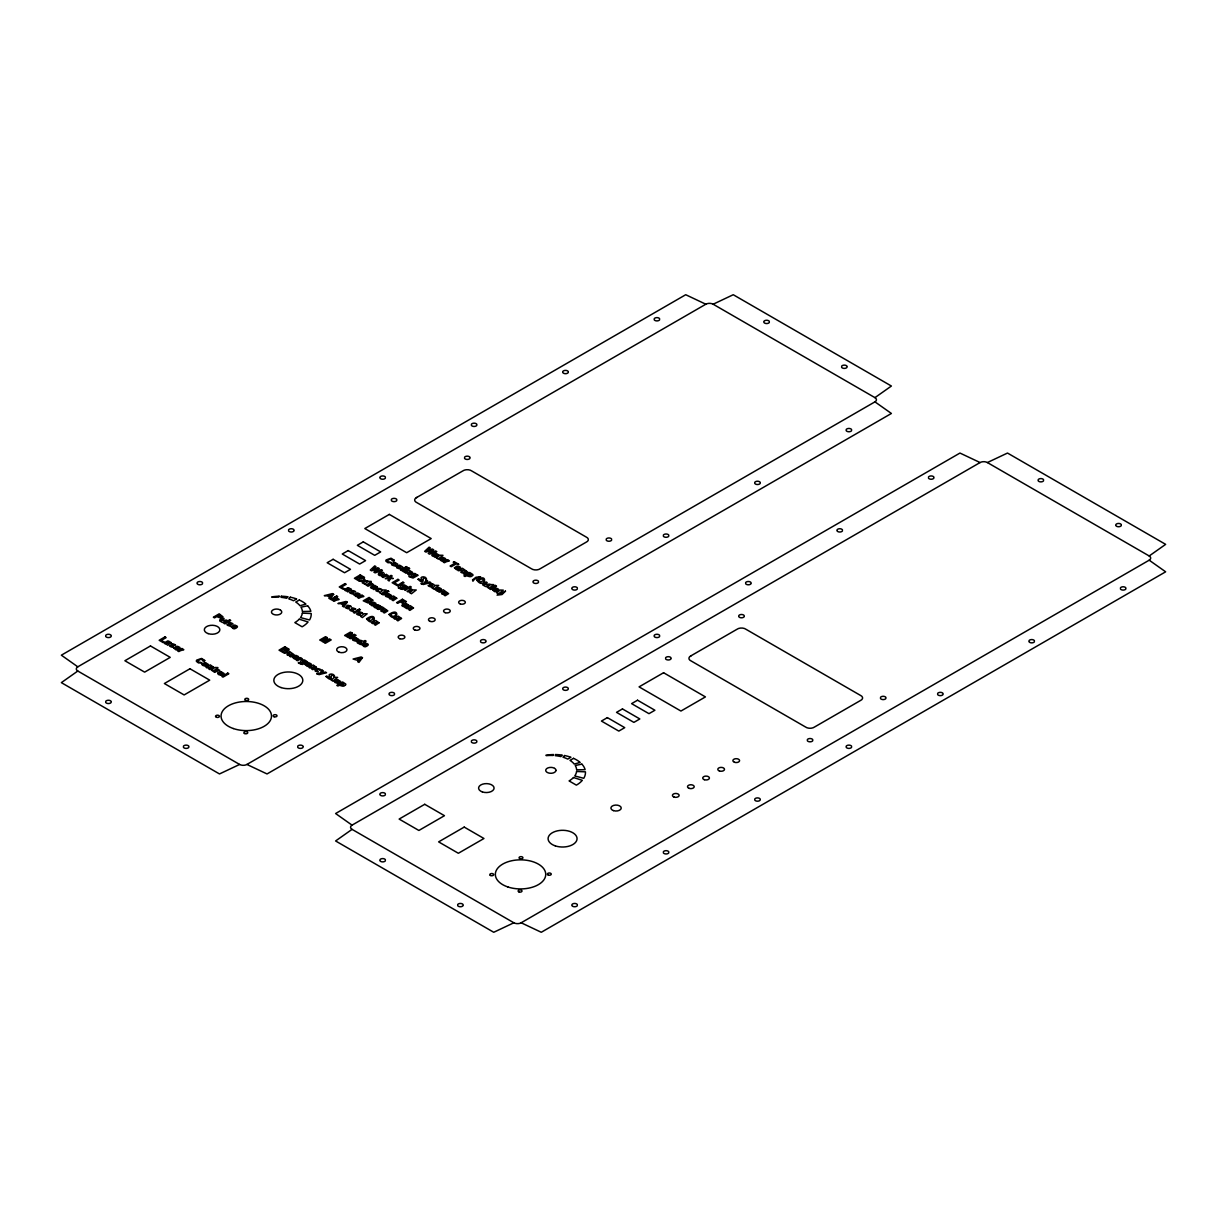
<?xml version="1.0" encoding="UTF-8"?>
<svg xmlns="http://www.w3.org/2000/svg" width="1227" height="1227" viewBox="0 0 1227 1227"><rect width="100%" height="100%" fill="white"/><g stroke="black" fill="none" stroke-linecap="round" stroke-linejoin="round"><path stroke-width="1.5" d="M395.953 614.574C393.944 618.883 387.165 613.96 393.606 613.224A2.04 1.181 0 0 1 394.895 613.439L395.6 613.837M77.807 671.031L61.35 682.641L219.495 773.946L239.618 764.452A5.169 2.991 0 0 0 246.918 764.452L267.041 773.946L891.4 413.468L874.943 401.858A5.169 2.991 0 0 0 874.943 397.64L891.4 386.03L733.255 294.725L713.148 304.219A5.169 2.991 0 0 0 705.832 304.219L685.724 294.725L61.35 655.187L77.807 666.813A5.169 2.991 0 0 0 77.807 671.031L239.618 764.452M352.057 829.36L335.6 840.97L493.745 932.275L513.852 922.781A5.169 2.991 0 0 0 521.168 922.781L541.276 932.275L1165.65 571.813L1149.193 560.187A5.169 2.991 0 0 0 1149.193 555.969L1165.65 544.359L1007.505 453.054L987.382 462.548A5.169 2.991 0 0 0 980.082 462.548L959.959 453.054L335.6 813.532L352.057 825.142A5.169 2.991 0 0 0 352.057 829.36L513.852 922.781M77.807 666.813L705.832 304.219M416.29 497.717L462.671 470.999A5.721 3.298 0 0 1 471.812 470.999L586.077 536.966A5.721 3.298 0 0 1 586.077 542.242L540.371 568.638A5.721 3.298 0 0 1 531.23 568.638L416.95 502.671A5.721 3.298 0 0 1 416.29 497.717L416.95 497.395M246.918 764.452L874.943 401.858M352.057 825.142L980.082 462.548M690.54 656.062L736.906 629.328A5.721 3.298 0 0 1 746.047 629.328L860.326 695.31A5.721 3.298 0 0 1 860.326 700.586L814.621 726.967A5.721 3.298 0 0 1 805.479 726.967L691.2 661A5.721 3.298 0 0 1 690.54 656.062L691.2 655.724M521.168 922.781L1149.193 560.187M382.885 575.417L383.79 574.896A2.945 1.702 0 0 0 384.342 573.914C382.502 568.929 373.974 575.294 381.168 575.739M438.407 591.169L439.22 591.015L436.689 589.957L437.103 589.067L439.91 590.678L441.183 589.62A2.469 1.426 0 0 0 441.122 588.638L439.005 587.61A2.715 1.564 0 0 0 437.333 587.764L435.202 589.666L437.211 591.092A2.331 1.35 0 0 0 438.407 591.169M713.148 304.219L874.943 397.64M987.382 462.548L1149.193 555.969M659.651 319.71A2.837 1.641 0 0 1 656.92 320.907A2.837 1.641 0 0 1 654.19 319.71M654.19 318.805A2.837 1.641 0 0 1 656.92 317.624A2.837 1.641 0 0 1 659.651 318.805M568.254 372.471A2.837 1.641 0 0 1 565.509 373.683A2.837 1.641 0 0 1 562.764 372.471M562.764 371.597A2.837 1.641 0 0 1 565.509 370.401A2.837 1.641 0 0 1 568.254 371.597M476.843 425.248A2.837 1.641 0 0 1 474.113 426.459A2.837 1.641 0 0 1 471.352 425.263M471.352 424.389A2.837 1.641 0 0 1 474.082 423.177A2.837 1.641 0 0 1 476.828 424.373M385.416 478.039A2.837 1.641 0 0 1 382.671 479.236A2.837 1.641 0 0 1 379.941 478.039M379.941 477.165A2.837 1.641 0 0 1 382.671 475.953A2.837 1.641 0 0 1 385.416 477.15M294.005 530.816A2.837 1.641 0 0 1 291.274 532.012A2.837 1.641 0 0 1 288.529 530.816M288.514 529.941A2.837 1.641 0 0 1 291.259 528.73A2.837 1.641 0 0 1 294.005 529.926M202.578 583.607A2.837 1.641 0 0 1 199.832 584.788A2.837 1.641 0 0 1 197.102 583.577M197.102 582.702A2.837 1.641 0 0 1 199.863 581.506A2.837 1.641 0 0 1 202.593 582.718M111.166 636.384A2.837 1.641 0 0 1 108.436 637.58A2.837 1.641 0 0 1 105.691 636.384M105.691 635.479A2.837 1.641 0 0 1 108.436 634.282A2.837 1.641 0 0 1 111.166 635.479M280.385 610.034A5.107 2.945 0 0 1 281.704 612.074A5.061 2.914 0 0 1 281.305 613.178A5.107 2.945 0 0 1 274.096 614.589A5.107 2.945 0 0 1 272.425 610.294A5.107 2.945 0 0 1 280.001 609.804M469.987 458.269A2.837 1.641 0 0 1 467.242 459.45A2.837 1.641 0 0 1 464.512 458.269M464.512 457.364A2.837 1.641 0 0 1 467.242 456.168A2.837 1.641 0 0 1 469.987 457.364M611.659 540.064A2.837 1.641 0 0 1 608.929 541.245A2.837 1.641 0 0 1 606.199 540.064M606.199 539.159A2.837 1.641 0 0 1 608.929 537.963A2.837 1.641 0 0 1 611.659 539.159M538.53 582.288A2.837 1.641 0 0 1 535.785 583.469A2.837 1.641 0 0 1 533.055 582.288M533.07 581.383A2.837 1.641 0 0 1 535.8 580.187A2.837 1.641 0 0 1 538.53 581.383M396.796 500.447A2.837 1.641 0 0 1 394.036 501.644A2.837 1.641 0 0 1 391.306 500.432M391.306 499.558A2.837 1.641 0 0 1 394.066 498.361A2.837 1.641 0 0 1 396.796 499.558M769.36 322.348A2.837 1.641 0 0 1 766.614 323.545A2.837 1.641 0 0 1 763.884 322.348M763.884 321.443A2.837 1.641 0 0 1 766.614 320.262A2.837 1.641 0 0 1 769.36 321.443M847.059 367.195A2.837 1.641 0 0 1 844.329 368.407A2.837 1.641 0 0 1 841.584 367.195M841.584 366.321A2.837 1.641 0 0 1 844.314 365.125A2.837 1.641 0 0 1 847.059 366.321M851.63 430.554A2.837 1.641 0 0 1 848.9 431.735A2.837 1.641 0 0 1 846.155 430.554M846.155 429.649A2.837 1.641 0 0 1 848.9 428.453A2.837 1.641 0 0 1 851.63 429.649M760.219 483.331A2.837 1.641 0 0 1 757.473 484.512A2.837 1.641 0 0 1 754.743 483.331M754.743 482.426A2.837 1.641 0 0 1 757.473 481.229A2.837 1.641 0 0 1 760.219 482.426M668.792 536.107A2.837 1.641 0 0 1 666.062 537.288A2.837 1.641 0 0 1 663.332 536.107M663.332 535.202A2.837 1.641 0 0 1 666.062 534.006A2.837 1.641 0 0 1 668.792 535.202M485.969 641.644A2.837 1.641 0 0 1 483.239 642.856A2.837 1.641 0 0 1 480.493 641.644M480.493 640.77A2.837 1.641 0 0 1 483.239 639.574A2.837 1.641 0 0 1 485.969 640.77M394.557 694.436A2.837 1.641 0 0 1 391.812 695.632A2.837 1.641 0 0 1 389.082 694.436M389.082 693.531A2.837 1.641 0 0 1 391.812 692.35A2.837 1.641 0 0 1 394.557 693.531M188.866 747.197A2.837 1.641 0 0 1 186.136 748.409A2.837 1.641 0 0 1 183.39 747.197M183.39 746.323A2.837 1.641 0 0 1 186.136 745.126A2.837 1.641 0 0 1 188.866 746.323M111.166 702.35A2.837 1.641 0 0 1 108.436 703.546A2.837 1.641 0 0 1 105.691 702.35M105.691 701.445A2.837 1.641 0 0 1 108.436 700.264A2.837 1.641 0 0 1 111.166 701.445M303.13 747.212A2.837 1.641 0 0 1 300.4 748.409A2.837 1.641 0 0 1 297.67 747.212M297.67 746.307A2.837 1.641 0 0 1 300.4 745.126A2.837 1.641 0 0 1 303.13 746.307M577.38 588.883A2.837 1.641 0 0 1 574.635 590.08A2.837 1.641 0 0 1 571.905 588.868M571.905 587.978A2.837 1.641 0 0 1 574.665 586.782A2.837 1.641 0 0 1 577.396 587.994M659.666 636.368A2.837 1.641 0 0 1 656.92 637.58A2.837 1.641 0 0 1 654.175 636.368M654.175 635.494A2.837 1.641 0 0 1 656.92 634.282A2.837 1.641 0 0 1 659.666 635.494M933.9 478.055A2.837 1.641 0 0 1 931.17 479.236A2.837 1.641 0 0 1 928.44 478.055M928.44 477.15A2.837 1.641 0 0 1 931.17 475.953A2.837 1.641 0 0 1 933.9 477.15M842.489 530.816A2.837 1.641 0 0 1 839.759 532.012A2.837 1.641 0 0 1 837.013 530.816M837.013 529.941A2.837 1.641 0 0 1 839.759 528.73A2.837 1.641 0 0 1 842.489 529.941M943.042 694.436A2.837 1.641 0 0 1 940.311 695.632A2.837 1.641 0 0 1 937.581 694.436M937.581 693.531A2.837 1.641 0 0 1 940.311 692.35A2.837 1.641 0 0 1 943.042 693.531M751.077 583.577A2.837 1.641 0 0 1 748.347 584.788A2.837 1.641 0 0 1 745.602 583.592M745.587 582.718A2.837 1.641 0 0 1 748.317 581.506A2.837 1.641 0 0 1 751.077 582.702M1121.309 525.539A2.837 1.641 0 0 1 1118.579 526.736A2.837 1.641 0 0 1 1115.834 525.539M1115.834 524.665A2.837 1.641 0 0 1 1118.564 523.454A2.837 1.641 0 0 1 1121.309 524.65M385.416 860.694A2.837 1.641 0 0 1 382.671 861.875A2.837 1.641 0 0 1 379.941 860.694M379.941 859.79A2.837 1.641 0 0 1 382.671 858.593A2.837 1.641 0 0 1 385.416 859.79M463.116 905.541A2.837 1.641 0 0 1 460.386 906.738A2.837 1.641 0 0 1 457.64 905.541M457.64 904.667A2.837 1.641 0 0 1 460.386 903.455A2.837 1.641 0 0 1 463.116 904.667M1043.594 480.693A2.837 1.641 0 0 1 1040.864 481.874A2.837 1.641 0 0 1 1038.134 480.693M1038.134 479.788A2.837 1.641 0 0 1 1040.864 478.591A2.837 1.641 0 0 1 1043.594 479.788M568.254 689.145A2.837 1.641 0 0 1 565.509 690.356A2.837 1.641 0 0 1 562.764 689.16M562.764 688.27A2.837 1.641 0 0 1 565.494 687.074A2.837 1.641 0 0 1 568.239 688.27M476.828 741.936A2.837 1.641 0 0 1 474.082 743.133A2.837 1.641 0 0 1 471.352 741.921M471.352 741.047A2.837 1.641 0 0 1 474.113 739.85A2.837 1.641 0 0 1 476.843 741.062M385.416 794.713A2.837 1.641 0 0 1 382.671 795.909A2.837 1.641 0 0 1 379.941 794.713M379.941 793.808A2.837 1.641 0 0 1 382.671 792.627A2.837 1.641 0 0 1 385.416 793.808M577.38 905.557A2.837 1.641 0 0 1 574.65 906.738A2.837 1.641 0 0 1 571.92 905.557M571.92 904.652A2.837 1.641 0 0 1 574.65 903.455A2.837 1.641 0 0 1 577.38 904.652M668.792 852.78A2.837 1.641 0 0 1 666.062 853.961A2.837 1.641 0 0 1 663.332 852.78M663.332 851.875A2.837 1.641 0 0 1 666.062 850.679A2.837 1.641 0 0 1 668.792 851.875M760.219 799.989A2.837 1.641 0 0 1 757.473 801.185A2.837 1.641 0 0 1 754.743 799.989M754.743 799.099A2.837 1.641 0 0 1 757.473 797.903A2.837 1.641 0 0 1 760.219 799.099M851.63 747.212A2.837 1.641 0 0 1 848.885 748.409A2.837 1.641 0 0 1 846.155 747.197M846.155 746.323A2.837 1.641 0 0 1 848.915 745.126A2.837 1.641 0 0 1 851.645 746.338M1034.453 641.66A2.837 1.641 0 0 1 1031.723 642.856A2.837 1.641 0 0 1 1028.993 641.66M1028.993 640.755A2.837 1.641 0 0 1 1031.723 639.574A2.837 1.641 0 0 1 1034.453 640.755M1125.88 588.883A2.837 1.641 0 0 1 1123.134 590.08A2.837 1.641 0 0 1 1120.404 588.883M1120.404 587.978A2.837 1.641 0 0 1 1123.134 586.782A2.837 1.641 0 0 1 1125.88 587.978M671.031 658.776A2.837 1.641 0 0 1 668.286 659.973A2.837 1.641 0 0 1 665.555 658.761M665.555 657.887A2.837 1.641 0 0 1 668.301 656.69A2.837 1.641 0 0 1 671.046 657.902M812.78 740.617A2.837 1.641 0 0 1 810.035 741.814A2.837 1.641 0 0 1 807.305 740.617M807.305 739.712A2.837 1.641 0 0 1 810.05 738.531A2.837 1.641 0 0 1 812.78 739.712M885.909 698.393A2.837 1.641 0 0 1 883.179 699.589A2.837 1.641 0 0 1 880.449 698.393M880.449 697.488A2.837 1.641 0 0 1 883.179 696.307A2.837 1.641 0 0 1 885.909 697.488M744.222 616.598A2.837 1.641 0 0 1 741.491 617.794A2.837 1.641 0 0 1 738.761 616.598M738.761 615.693A2.837 1.641 0 0 1 741.491 614.497A2.837 1.641 0 0 1 744.222 615.693M554.635 768.363A5.107 2.945 0 0 1 555.954 770.403M554.251 768.148A5.107 2.945 0 0 0 546.675 768.623A5.107 2.945 0 0 0 548.346 772.918A5.107 2.945 0 0 0 555.54 771.492A5.061 2.914 0 0 0 555.954 770.464M395.416 613.73A2.04 1.181 0 0 1 395.784 614.482M383.1 575.294A2.945 1.702 0 0 1 381.413 575.601M211.519 670.187L213.099 671.322L217.9 667.565L214.771 667.488L211.519 670.187M331.244 679.988L332.839 681.138L337.64 677.381L334.496 677.304L331.244 679.988M360.784 616.414L362.364 617.564L367.164 613.807L364.036 613.715L360.784 616.414M364.879 584.037L366.459 585.172L371.26 581.414L368.131 581.337L364.879 584.037M379.849 592.672L381.444 593.822L386.229 590.064L383.1 589.972L379.849 592.672M409.849 592.61L411.444 593.745L416.244 589.988L413.1 589.911L409.849 592.61M432.287 588.04L433.883 589.19L438.683 585.432L435.539 585.34L432.287 588.04M436.582 557.932L438.162 559.067L442.962 555.31L439.833 555.233L436.582 557.932M487.364 587.242L488.959 588.393L493.76 584.635L490.616 584.558L487.364 587.242M496.889 592.748L498.484 593.899L503.285 590.141L500.141 590.049L496.889 592.748M221.044 620.479L226.842 620.11L222.608 622.564L219.71 620.939L219.817 619.773L222.992 617.887L224.112 618.531L221.136 620.325M484.128 584.512L489.926 584.144L485.693 586.598L482.794 584.972L482.901 583.807L486.076 581.92L487.196 582.58L484.128 584.512M174.127 645.003C179.556 646.031 167.179 640.985 172.378 646.307C169.341 644.758 167.731 646.015 172.47 647.319A1.733 0.997 0 0 0 173.528 647.028L172.532 644.451L174.127 645.003M231.535 623.791C236.949 624.834 224.572 619.788 229.771 625.095C226.734 623.515 225.155 624.834 229.863 626.123A1.733 0.997 0 0 0 230.921 625.831L229.924 623.239L231.535 623.791M349.879 606.521C355.293 607.549 342.916 602.503 348.115 607.825C345.078 606.261 343.468 607.534 348.207 608.837A1.733 0.997 0 0 0 349.266 608.546L348.269 605.969L349.879 606.521M354.22 591.69C359.634 592.718 347.256 587.672 352.456 592.994C349.404 591.429 347.824 592.718 352.548 594.006A1.733 0.997 0 0 0 353.606 593.715L352.609 591.138L354.22 591.69M354.419 609.129C359.833 610.172 347.456 605.126 352.655 610.448C349.603 608.853 348.023 610.187 352.747 611.46A1.733 0.997 0 0 0 353.805 611.169L352.809 608.592L354.419 609.129M361.213 613.071C366.643 614.098 354.25 609.052 359.465 614.374C356.413 612.794 354.833 614.098 359.557 615.387A1.733 0.997 0 0 0 360.6 615.095L359.618 612.518L361.213 613.071M432.732 584.696C438.146 585.724 425.769 580.678 430.968 586C427.916 584.42 426.352 585.724 431.06 587.012A1.733 0.997 0 0 0 432.119 586.721L431.122 584.144L432.732 584.696M290.078 652.626L286.934 654.727L288.054 655.371L292.363 653.838L289.48 656.184L290.6 656.844L294.066 654.697L288.606 650.801L284.373 653.239L290.078 652.626M383.821 608.791L380.692 610.893L381.812 611.537L386.122 610.003L383.238 612.365L384.358 613.009L387.824 610.862L382.364 606.966L378.131 609.405L383.821 608.791M444.649 591.583L441.505 593.669L442.625 594.313L446.935 592.794L444.051 595.141L445.171 595.785L448.637 593.653L443.177 589.758L438.944 592.196L444.649 591.583M463.898 570.11L460.769 572.196L461.889 572.84L466.183 571.322L463.315 573.669L464.435 574.313L467.901 572.181L462.441 568.285L458.208 570.724L463.898 570.11M369.005 601.414L367.671 602.104L365.416 600.939L366.98 600.034L369.005 601.414M411.751 589.374L408.192 591.966L407.073 591.322C413.284 589.666 407.778 587.104 405.462 590.386L404.343 589.742L410.186 586.368L411.306 587.012L409.158 588.254L411.751 589.374M173.897 648.055L175.906 649.835A2.331 1.35 0 0 0 177.087 649.911L177.9 649.758L175.369 648.7L175.798 647.795L178.605 649.42L179.878 648.362A2.469 1.426 0 0 0 179.817 647.381L177.685 646.353A2.715 1.564 0 0 0 176.013 646.506L173.897 648.055M231.29 626.844L233.299 628.638A2.331 1.35 0 0 0 234.495 628.699L235.308 628.546L232.777 627.488L233.191 626.598L235.998 628.209L237.271 627.15A2.469 1.426 0 0 0 237.21 626.169L235.093 625.157A2.715 1.564 0 0 0 233.406 625.31L231.29 626.844M292.44 657.181L294.434 658.96A2.331 1.35 0 0 0 295.63 659.022L296.443 658.868L293.913 657.81L294.327 656.92L297.133 658.546L298.406 657.473A2.469 1.426 0 0 0 298.345 656.491L296.228 655.479A2.715 1.564 0 0 0 294.557 655.632L292.44 657.181M305.14 664.513L307.149 666.292A2.331 1.35 0 0 0 308.33 666.353L309.143 666.2L306.612 665.141L307.026 664.252L309.833 665.878L311.106 664.804A2.469 1.426 0 0 0 311.045 663.822L308.928 662.81A2.715 1.564 0 0 0 307.256 662.963L305.14 664.513M353.974 594.742L355.983 596.521A2.331 1.35 0 0 0 357.164 596.598L357.993 596.445L355.447 595.386L355.876 594.481L358.683 596.107L359.956 595.049A2.469 1.426 0 0 0 359.894 594.067L357.763 593.04A2.715 1.564 0 0 0 356.091 593.193L353.974 594.742M362.103 644.835L364.112 646.629A2.331 1.35 0 0 0 365.293 646.69L366.121 646.537L363.575 645.479L364.005 644.589L366.812 646.2L368.085 645.141A2.469 1.426 0 0 0 368.023 644.16L365.891 643.147A2.715 1.564 0 0 0 364.22 643.301L362.103 644.835M369.848 603.914L371.858 605.693A2.331 1.35 0 0 0 373.039 605.755L373.867 605.601L371.336 604.543L371.75 603.653L374.557 605.279L375.83 604.205A2.469 1.426 0 0 0 375.769 603.224L373.652 602.212A2.715 1.564 0 0 0 371.965 602.365L369.848 603.914M439.496 559.205L441.505 560.984A2.331 1.35 0 0 0 442.686 561.046L443.514 560.892L440.968 559.834L441.398 558.945L444.205 560.57L445.478 559.512A2.469 1.426 0 0 0 445.416 558.515L443.284 557.503A2.715 1.564 0 0 0 441.613 557.656L439.496 559.205M454.465 567.84L456.475 569.635A2.331 1.35 0 0 0 457.656 569.696L458.469 569.543L455.938 568.484L456.367 567.595L459.174 569.205L460.447 568.147A2.469 1.426 0 0 0 460.386 567.165L458.254 566.138A2.715 1.564 0 0 0 456.582 566.291L454.465 567.84M492.548 589.834L494.558 591.613A2.331 1.35 0 0 0 495.739 591.675L496.567 591.537L494.036 590.478L494.45 589.573L497.257 591.199L498.53 590.141A2.469 1.426 0 0 0 498.469 589.159L496.352 588.132A2.715 1.564 0 0 0 494.665 588.285L492.548 589.834M326.137 676.552C334.986 685.034 328.192 669.988 334.081 676.69A2.316 1.334 0 0 0 334.45 675.847C333.943 673.178 326.949 673.47 329.634 676.414C331.474 680.525 326.167 674.252 326.137 676.552M418.1 579.359C426.95 587.84 420.155 572.794 426.06 579.497A2.316 1.334 0 0 0 426.429 578.653C425.907 575.984 418.913 576.276 421.597 579.221C423.576 583.316 418.054 577.058 418.1 579.359M305.922 661.138L307.548 661.736L302.502 664.497L298.529 663.163A1.748 1.012 0 0 1 298.498 662.473L301.182 663.792L302.302 663.147A2.04 1.181 0 0 1 300.922 662.795C298.606 660.433 305.094 658.531 305.922 661.138M405.861 586.061L407.471 586.659L402.425 589.42L398.453 588.086A1.748 1.012 0 0 1 398.438 587.411L401.122 588.715L402.241 588.086A2.04 1.181 0 0 1 400.861 587.718C398.53 585.356 405.033 583.454 405.861 586.061M416.49 574.681L418.116 575.279L413.07 578.04L409.097 576.705A1.748 1.012 0 0 1 409.066 576.015L411.751 577.334L412.87 576.69A2.04 1.181 0 0 1 411.49 576.337C409.174 573.975 415.662 572.073 416.49 574.681M204.725 660.433L204.249 661.399L202.792 660.893L201.841 659.344A1.871 1.074 0 0 0 200.584 659.328L198.038 660.801A1.84 1.058 0 0 0 198.038 661.522L198.498 661.92A1.672 0.966 0 0 0 199.94 662.212L201.811 662.825L198.467 662.948L196.427 661.384A3.65 2.101 0 0 1 196.765 660.08L201.581 658.424L204.725 660.433M394.204 560.233L393.714 561.199L392.272 560.678L391.321 559.129A1.871 1.074 0 0 0 390.048 559.113L387.502 560.586A1.84 1.058 0 0 0 387.517 561.322L387.977 561.721A1.672 0.966 0 0 0 389.404 561.997L391.29 562.626L387.947 562.733L385.907 561.168A3.65 2.101 0 0 1 386.244 559.88L391.06 558.208L394.204 560.233M302.333 613.132L302.302 613.316A25.859 14.923 0 0 1 300.523 617.61L309.541 619.972A31.028 17.914 0 0 0 311.213 613.515L302.333 613.132M576.567 771.461L576.552 771.66A25.859 14.923 0 0 1 574.757 775.955L583.776 778.301A31.028 17.914 0 0 0 585.448 771.844L576.567 771.461M279.112 596.23L278.79 597.15A25.859 14.923 0 0 0 272.057 597.319L271.642 596.92A31.028 17.914 0 0 1 279.112 596.23M553.362 754.559L553.04 755.479A25.859 14.923 0 0 0 546.306 755.663L545.892 755.249A31.028 17.914 0 0 1 553.362 754.559M171.136 642.626L167.777 645.249L166.443 644.221A2.5 1.442 0 0 1 165.124 643.822L164.617 643.423A1.733 0.997 0 0 1 164.464 642.81L165.338 642.12A1.595 0.92 0 0 1 166.688 642.043L169.203 642.871L167.041 641.215L168.544 641.031L171.136 642.626M351.213 589.313L347.855 591.935L346.52 590.908A2.5 1.442 0 0 1 345.201 590.509L344.695 590.11A1.733 0.997 0 0 1 344.542 589.497L345.431 588.807A1.595 0.92 0 0 1 346.766 588.73L349.281 589.558L347.134 587.902L348.621 587.718L351.213 589.313M377.287 586.951L373.928 589.573L372.594 588.546A2.5 1.442 0 0 1 371.275 588.147L370.769 587.764A1.733 0.997 0 0 1 370.615 587.135L371.505 586.445A1.595 0.92 0 0 1 372.839 586.368L375.355 587.196L373.207 585.54L374.695 585.356L377.287 586.951M380.707 606.337L377.349 608.96L376.014 607.932A2.5 1.442 0 0 1 374.695 607.534L374.204 607.15A1.733 0.997 0 0 1 374.036 606.537L374.925 605.831A1.595 0.92 0 0 1 376.26 605.755L378.775 606.598L376.628 604.926L378.115 604.742L380.707 606.337M408.576 605.018L405.217 607.641L403.882 606.613A2.5 1.442 0 0 1 402.563 606.215L402.057 605.816A1.733 0.997 0 0 1 401.904 605.202L402.793 604.497A1.595 0.92 0 0 1 404.128 604.436L406.643 605.264L404.496 603.607L405.984 603.423L408.576 605.018M438.56 554.819L435.202 557.441L433.867 556.414A2.5 1.442 0 0 1 432.533 556.015L432.042 555.632A1.733 0.997 0 0 1 431.889 555.018L432.763 554.313A1.595 0.92 0 0 1 434.113 554.236L436.628 555.079L434.465 553.408L435.968 553.224L438.56 554.819M319.557 669.773C324.894 670.908 313.268 665.525 315.232 671.123C323.867 674.236 310.906 668.24 319.557 669.773M358.713 642.181C361.536 645.31 363.085 638.577 358.713 642.181M380.401 589.527C385.753 590.678 374.128 585.279 376.075 590.877C384.726 593.991 371.766 587.994 380.401 589.527M366.582 618.776C374.097 629.236 379.266 610.141 366.582 618.776M389.066 614.42C396.597 624.88 401.75 605.785 389.066 614.42M476.843 580.187C484.374 590.647 489.527 571.552 476.843 580.187M201.98 663.899L202.363 665.249L205.062 666.138A2.975 1.718 0 0 0 206.765 665.832L207.685 665.295A2.945 1.702 0 0 0 208.237 664.313L205.093 662.488L201.98 663.899M217.854 673.071L218.222 674.405L220.921 675.31A2.975 1.718 0 0 0 222.639 674.988L223.544 674.451A2.945 1.702 0 0 0 224.096 673.485L220.967 671.66L217.854 673.071M334.404 681.046L334.787 682.381L337.471 683.286A2.975 1.718 0 0 0 339.189 682.964L340.109 682.442A2.945 1.702 0 0 0 340.646 681.46L337.517 679.635L334.404 681.046M352.379 638.853L352.747 640.187L355.447 641.092A2.975 1.718 0 0 0 357.164 640.77L358.069 640.249A2.945 1.702 0 0 0 358.621 639.267L355.477 637.442L352.379 638.853M391.459 563.699L391.842 565.033L394.527 565.938A2.975 1.718 0 0 0 396.244 565.616L397.165 565.08A2.945 1.702 0 0 0 397.701 564.113L394.573 562.288L391.459 563.699M385.278 595.034L385.646 596.368L388.345 597.273A2.975 1.718 0 0 0 390.063 596.951L390.968 596.429A2.945 1.702 0 0 0 391.52 595.448L388.392 593.623L385.278 595.034M396.444 566.567L396.827 567.917L399.511 568.807A2.975 1.718 0 0 0 401.229 568.5L402.149 567.963A2.945 1.702 0 0 0 402.686 566.981L399.557 565.156L396.444 566.567M372.809 600.187L368.33 603.086L363.253 600.816L369.097 597.442L372.809 600.187M363.575 578.715L362.993 580.739L359.281 581.107L362.778 581.613L362.318 582.871L363.698 583.669L364.358 581.475L367.793 581.138L364.526 580.601L364.94 579.497L363.575 578.715M203.421 664.282C205.983 667.795 208.13 660.862 203.421 664.282M219.296 673.439C221.842 676.951 224.004 670.019 219.296 673.439M281.274 596.23L281.029 597.319A25.859 14.923 0 0 1 286.643 598.285L288.023 596.813A27.945 16.135 0 0 0 281.274 596.23M335.845 681.414C338.391 684.942 340.554 677.994 335.845 681.414M353.805 639.236C356.367 642.749 358.514 635.816 353.805 639.236M379.542 573.868C382.088 577.396 384.25 570.463 379.542 573.868M392.901 564.067C395.447 567.595 397.609 560.647 392.901 564.067M386.72 595.402C389.266 598.929 391.428 591.997 386.72 595.402M397.885 566.951C400.431 570.463 402.594 563.53 397.885 566.951M555.524 754.559L555.202 755.648A25.859 14.923 0 0 1 560.892 756.614L562.273 755.142A27.945 16.135 0 0 0 555.524 754.559M166.028 643.009L168.467 643.301L166.028 643.009M346.106 589.696L348.545 589.988L346.106 589.696M372.18 587.35L374.618 587.626L372.18 587.35M375.6 606.736L378.039 607.012L375.6 606.736M403.468 605.402L405.907 605.693L403.468 605.402M433.438 555.217L435.892 555.494L433.438 555.217M368.192 619.037L370.431 620.663L373.468 618.929A2.025 1.166 0 0 0 373.1 618.178L372.41 617.779A2.04 1.181 0 0 0 371.121 617.58L368.192 619.037M478.469 580.448L480.693 582.073L483.729 580.34A2.025 1.166 0 0 0 483.377 579.589L482.671 579.19A2.04 1.181 0 0 0 481.383 578.991L478.469 580.448M305.094 661.568C301.336 665.187 301.658 658.715 305.094 661.568M405.017 586.491C401.275 590.126 401.597 583.653 405.017 586.491M415.662 575.11C411.904 578.745 412.226 572.273 415.662 575.11M340.999 684.405C343.33 687.733 345.585 680.954 340.999 684.405M468.116 574.911C470.447 578.239 472.702 571.475 468.116 574.911M222.67 616.598L220.216 617.933L216.734 616.614L214.526 617.887L213.345 617.212L219.188 613.837L222.67 616.598M505.478 591.153L502.058 594.528L497.058 595.141L505.478 591.153M213.437 667.151L209.863 669.543L208.743 668.899L211.519 666.491L207.133 667.963L206.013 667.319L210.246 664.865L213.437 667.151M316.382 667.273L312.808 669.666L311.689 669.006L314.465 666.614L310.063 668.071L308.943 667.427L313.176 664.988L316.382 667.273M379.02 622.81L375.447 625.203L374.327 624.543L377.103 622.15L372.717 623.607L371.597 622.963L375.83 620.525L379.02 622.81M396.735 598.285L393.161 600.663L392.042 600.018L394.818 597.626L390.416 599.083L389.296 598.439L393.53 596L396.735 598.285M412.441 572.442L408.867 574.819L407.747 574.175L410.524 571.782L406.122 573.239L405.002 572.595L409.235 570.156L412.441 572.442M401.505 618.454L397.931 620.847L396.812 620.202L399.603 617.794L395.201 619.267L394.082 618.623L398.315 616.169L401.505 618.454M413.499 607.963L409.925 610.356L408.806 609.712L411.597 607.304L407.195 608.776L406.076 608.132L410.309 605.678L413.499 607.963M220.983 616.353L217.731 616.046L219.388 615.095L220.983 616.353M178.667 647.81L176.504 647.411L178.667 647.81M236.059 626.598L233.897 626.215L236.059 626.598M297.195 656.936L295.032 656.537L297.195 656.936M309.894 664.267L307.732 663.868L309.894 664.267M358.744 594.497L356.582 594.098L358.744 594.497M374.618 603.669L372.456 603.27L374.618 603.669M366.873 644.589L364.71 644.206L366.873 644.589M444.266 558.96L442.103 558.561L444.266 558.96M439.972 589.067L437.809 588.684L439.972 589.067M459.235 567.595L457.073 567.211L459.235 567.595M497.318 589.589L495.156 589.19L497.318 589.589M390.309 578.53L389.174 580.985L387.977 580.279L388.806 578.577L385.263 578.73L391.106 575.356L392.226 576L389.128 577.794L393.3 578.484L390.309 578.53M371.214 600.049L367.947 599.466L369.312 598.684L371.214 600.049M472.564 579.911L472.932 581.215L473.622 580.264A12.347 7.132 0 0 1 475.171 578.868L480.616 576.797L475.969 577.242L472.564 579.911M333.652 594.328L330.155 599.052L328.867 598.301L329.695 597.242L327.348 595.893L324.296 595.662L332.41 593.607L333.652 594.328M347.272 602.181L343.759 606.905L342.471 606.153L343.299 605.095L340.953 603.745L337.9 603.515L346.014 601.46L347.272 602.181M362.456 657.687L358.944 662.411L357.67 661.675L358.483 660.617L353.085 659.037L361.198 656.966L362.456 657.687M322.18 670.187L319.557 673.562L316.673 673.792L319.112 674.62L326.535 672.703L325.37 672.028L321.382 673.194L323.376 670.878L322.18 670.187M426.398 580.064L423.76 583.438L420.892 583.669L423.33 584.497L430.754 582.58L429.588 581.905L425.6 583.07L427.594 580.754L426.398 580.064M331.658 594.742L330.293 596.46L328.698 595.54L331.658 594.742M345.262 602.595L343.897 604.313L342.302 603.393L345.262 602.595M360.447 658.117L359.082 659.835L357.486 658.914L360.447 658.117M290.293 597.196L288.759 598.868A25.66 14.816 0 0 1 293.498 600.755L296.643 598.945A31.028 17.914 0 0 0 290.293 597.196M564.543 755.525L562.994 757.197A25.66 14.816 0 0 1 567.748 759.099L570.892 757.274A31.028 17.914 0 0 0 564.543 755.525M299.219 619.19L299.158 619.267A25.859 14.923 0 0 1 294.833 622.58L302.133 626.798A31.028 17.914 0 0 0 308.084 621.982L299.219 619.19M573.469 777.519L573.408 777.596A25.859 14.923 0 0 1 569.067 780.909L576.383 785.142A31.028 17.914 0 0 0 582.334 780.326L573.469 777.519M377.088 568.96L373.882 572.15L375.125 572.871L382.395 570.325L381.198 569.635L376.229 571.475L379.281 568.53L377.885 567.718L372.793 569.42L375.937 566.583L374.726 565.892L370.278 570.064L371.551 570.816L377.088 568.96M327.333 637.672L324.403 640.571L329.434 638.884L331.198 639.911L325.37 643.27L324.265 642.641L328.867 639.988L323.1 641.982L321.965 641.322L325.416 637.994L320.814 640.647L319.726 640.019L325.569 636.644L327.333 637.672M431.459 550.248L428.254 553.438L429.511 554.159L436.766 551.598L435.585 550.923L430.6 552.763L433.668 549.803L432.257 549.006L427.18 550.693L430.309 547.871L429.097 547.181L424.649 551.352L425.938 552.089L431.459 550.248M352.226 633.101L349.296 636.015L354.327 634.328L356.091 635.341L350.262 638.715L349.158 638.086L353.759 635.433L347.993 637.411L346.858 636.767L350.308 633.439L345.707 636.092L344.618 635.463L350.447 632.089L352.226 633.101M345.462 684.988C342.9 688.27 339.756 683.684 337.916 686.016L336.796 685.372L342.64 681.997L345.753 684.053A2.653 1.534 0 0 1 345.462 684.988M472.579 575.494C470.002 578.776 466.873 574.19 465.018 576.521L463.898 575.877L469.742 572.503L472.855 574.558A2.653 1.534 0 0 1 472.579 575.494M357.824 641.2L357.486 641.506A2.715 1.564 0 0 0 357.18 642.442A2.209 1.273 0 0 0 358.713 643.515L360.293 644.512L366.121 641.138L365.002 640.494C363.146 642.963 360.477 638.301 357.824 641.2M164.955 636.92L159.157 640.264L163.268 642.641L164.249 642.074L161.32 640.387L166.136 637.595L164.955 636.92M150.476 645.954L124.878 660.74L144.633 672.135L170.231 657.365L150.476 645.954M389.327 514.404L364.818 528.546L406.689 552.717L431.198 538.576L389.327 514.404M333.13 559.297L327.18 562.733L344.557 572.748L350.493 569.328L333.13 559.297M348.207 550.586L342.272 554.021L359.634 564.052L365.585 560.616L348.207 550.586M363.299 541.874L357.348 545.309L374.726 555.34L380.661 551.905L363.299 541.874M229.618 619.85L223.774 623.224L224.894 623.868L230.737 620.494L229.618 619.85M181.903 648.516L177.67 650.954L178.789 651.598C181.78 649.374 185.584 650.494 182.946 649.114L181.903 648.516M189.97 668.761L164.372 683.531L184.127 694.942L209.725 680.157L189.97 668.761M345.032 583.607L339.235 586.951L343.345 589.328L344.327 588.761L341.397 587.073L346.213 584.282L345.032 583.607M360.232 574.911L354.388 578.285L358.836 580.846L359.818 580.279L356.551 578.392L358.146 577.488L361.075 579.175L362.057 578.607L359.128 576.92L360.416 576.169L363.575 577.978L364.557 577.411L360.232 574.911M335.002 596.966L330.769 599.405L331.888 600.049L336.121 597.61L335.002 596.966M336.612 596.031L335.584 596.629L337.732 596.675L336.612 596.031M337.226 598.239L332.992 600.678L334.112 601.337C337.103 599.098 340.907 600.218 338.269 598.837L337.226 598.239M217.9 669.298L213.667 671.736L214.786 672.381C217.792 670.157 221.581 671.261 218.943 669.896L217.9 669.298M371.26 583.147L367.026 585.586L368.146 586.23C371.152 584.006 374.941 585.11 372.302 583.745L371.26 583.147M386.306 574.435L382.072 576.889L383.192 577.534C386.198 575.31 389.987 576.414 387.349 575.049L386.306 574.435M406.321 566.613L400.477 569.988L401.597 570.632L407.441 567.257L406.321 566.613M406.981 568.853L402.747 571.291L403.867 571.935L408.1 569.497L406.981 568.853M408.591 567.917L407.548 568.515L409.711 568.561L408.591 567.917M361.98 595.202L357.747 597.641L358.867 598.285C361.873 596.061 365.661 597.181 363.023 595.801L361.98 595.202M227.731 673.102L221.888 676.476L223.007 677.12L228.851 673.746L227.731 673.102M397.947 579.359L392.149 582.702L396.26 585.08L397.241 584.512L394.312 582.81L399.128 580.034L397.947 579.359M284.863 646.782L279.02 650.157L283.468 652.718L284.449 652.15L281.182 650.264L282.777 649.344L285.707 651.046L286.689 650.479L283.759 648.776L285.063 648.04L288.207 649.85L289.204 649.282L284.863 646.782M386.29 591.813L382.057 594.251L383.177 594.911L387.41 592.457L386.29 591.813M387.901 590.893L386.858 591.491L389.02 591.537L387.901 590.893M401.321 583.116L397.103 585.555L398.223 586.199L402.456 583.761L401.321 583.116M402.931 582.181L401.904 582.779L404.051 582.825L402.931 582.181M357.686 610.049L353.453 612.503L354.572 613.147L358.805 610.709L357.686 610.049M359.296 609.129L358.269 609.727L360.416 609.773L359.296 609.129M447.502 559.665L443.269 562.104L444.389 562.748C447.395 560.524 451.183 561.629 448.545 560.264L447.502 559.665M454.189 561.659L453.208 562.227L454.941 563.239L450.094 566.03L451.26 566.721L456.122 563.914L458.837 564.343L454.189 561.659M300.446 657.626L296.213 660.08L297.333 660.724C300.324 658.5 304.127 659.605 301.474 658.239L300.446 657.626M402.41 599.267L396.582 602.641L397.747 603.331L400.232 601.89L402.671 603.301L403.668 602.733L401.229 601.322L402.609 600.524L405.431 602.15L406.428 601.583L402.41 599.267M495.417 585.463L489.573 588.837L490.693 589.481L496.536 586.107L495.417 585.463M424.726 804.298L399.128 819.069L418.882 830.464L444.465 815.694L424.726 804.298M663.577 672.733L639.068 686.875L680.939 711.047L705.433 696.905L663.577 672.733M607.38 717.626L601.429 721.062L618.807 731.093L624.742 727.657L607.38 717.626M622.457 708.93L616.521 712.35L633.884 722.381L639.834 718.945L622.457 708.93M637.549 700.218L631.598 703.638L648.976 713.669L654.911 710.249L637.549 700.218M464.22 827.09L438.622 841.875L458.361 853.271L483.959 838.501L464.22 827.09M299.296 600.018L295.753 602.028A25.859 14.923 0 0 1 299.971 605.709L305.922 604.113A31.028 17.914 0 0 0 299.296 600.018M573.546 758.347L570.003 760.372A25.859 14.923 0 0 1 574.221 764.053L580.172 762.458A31.028 17.914 0 0 0 573.546 758.347M307.624 605.816L300.983 607.166A25.859 14.923 0 0 1 302.379 611.506L310.845 611.337A27.684 15.982 0 0 0 307.624 605.816M581.859 764.145L575.233 765.495A25.859 14.923 0 0 1 576.629 769.835L585.095 769.666A27.684 15.982 0 0 0 581.859 764.145M339.235 652.289A5.169 2.991 0 0 0 346.98 649.712A5.169 2.991 0 0 0 339.235 647.12A5.169 2.991 0 0 0 339.235 652.289M281.075 687.565A14.479 8.359 0 0 0 302.808 680.341A14.479 8.359 0 0 0 281.09 673.086A14.479 8.359 0 0 0 281.075 687.565M208.13 633.607A7.761 4.479 0 0 0 219.848 629.804A7.761 4.479 0 0 0 208.283 625.847A7.761 4.479 0 0 0 208.13 633.607M274.112 716.752A1.933 1.12 0 0 0 277.026 715.786A1.933 1.12 0 0 0 274.112 714.82A1.933 1.12 0 0 0 274.112 716.752M245.523 700.295A1.933 1.12 0 0 0 248.652 699.605A1.933 1.12 0 0 0 246.044 698.378A1.933 1.12 0 0 0 245.523 700.295M244.449 733.47A1.933 1.12 0 0 0 247.701 732.964A1.933 1.12 0 0 0 245.323 731.599A1.933 1.12 0 0 0 244.449 733.47M216.519 717.289A1.933 1.12 0 0 0 219.434 716.307A1.933 1.12 0 0 0 216.519 715.341A1.933 1.12 0 0 0 216.519 717.289M233.299 728.531A25.215 14.555 0 0 0 271.489 716.307A25.215 14.555 0 0 0 234.066 703.316A25.215 14.555 0 0 0 233.299 728.531M460.278 603.96A3.359 1.948 0 0 0 465.34 602.304A3.359 1.948 0 0 0 460.324 600.601A3.359 1.948 0 0 0 460.278 603.96M445.202 612.672A3.359 1.948 0 0 0 450.263 611A3.359 1.948 0 0 0 445.232 609.313A3.359 1.948 0 0 0 445.202 612.672M430.079 621.368A3.359 1.948 0 0 0 435.171 619.742A3.359 1.948 0 0 0 430.186 618.009A3.359 1.948 0 0 0 430.079 621.368M414.895 630.034A3.359 1.948 0 0 0 419.971 628.377A3.359 1.948 0 0 0 414.941 626.675A3.359 1.948 0 0 0 414.895 630.034M399.818 638.746A3.359 1.948 0 0 0 404.879 637.089A3.359 1.948 0 0 0 399.864 635.387A3.359 1.948 0 0 0 399.818 638.746M674.068 797.075A3.359 1.948 0 0 0 679.129 795.418A3.359 1.948 0 0 0 674.114 793.716A3.359 1.948 0 0 0 674.068 797.075M689.145 788.363A3.359 1.948 0 0 0 694.206 786.706A3.359 1.948 0 0 0 689.191 785.004A3.359 1.948 0 0 0 689.145 788.363M613.393 810.602A5.169 2.991 0 0 0 621.23 808.087A5.169 2.991 0 0 0 613.546 805.433A5.169 2.991 0 0 0 613.393 810.602M704.329 779.697A3.359 1.948 0 0 0 709.421 778.071A3.359 1.948 0 0 0 704.436 776.338A3.359 1.948 0 0 0 704.329 779.697M719.451 771.001A3.359 1.948 0 0 0 724.497 769.344A3.359 1.948 0 0 0 719.482 767.642A3.359 1.948 0 0 0 719.451 771.001M734.513 762.289A3.359 1.948 0 0 0 739.59 760.633A3.359 1.948 0 0 0 734.574 758.93A3.359 1.948 0 0 0 734.513 762.289M555.325 845.894A14.479 8.359 0 0 0 577.058 838.67A14.479 8.359 0 0 0 555.34 831.415A14.479 8.359 0 0 0 555.325 845.894M482.38 791.936A7.761 4.479 0 0 0 494.082 788.133A7.761 4.479 0 0 0 482.518 784.191A7.761 4.479 0 0 0 482.38 791.936M519.773 858.624A1.933 1.12 0 0 0 522.901 857.934A1.933 1.12 0 0 0 520.294 856.707A1.933 1.12 0 0 0 519.773 858.624M507.932 886.983A25.215 14.555 0 0 0 545.739 874.376A25.215 14.555 0 0 0 507.932 861.783A25.215 14.555 0 0 0 507.932 886.983M519.098 891.983A1.933 1.12 0 0 0 522.012 891.001A1.933 1.12 0 0 0 519.098 890.035A1.933 1.12 0 0 0 519.098 891.983M490.371 875.434A1.933 1.12 0 0 0 493.607 874.943A1.933 1.12 0 0 0 491.229 873.563A1.933 1.12 0 0 0 490.371 875.434M548.362 875.096A1.933 1.12 0 0 0 551.26 874.115A1.933 1.12 0 0 0 548.362 873.149A1.933 1.12 0 0 0 548.362 875.096"/></g></svg>
